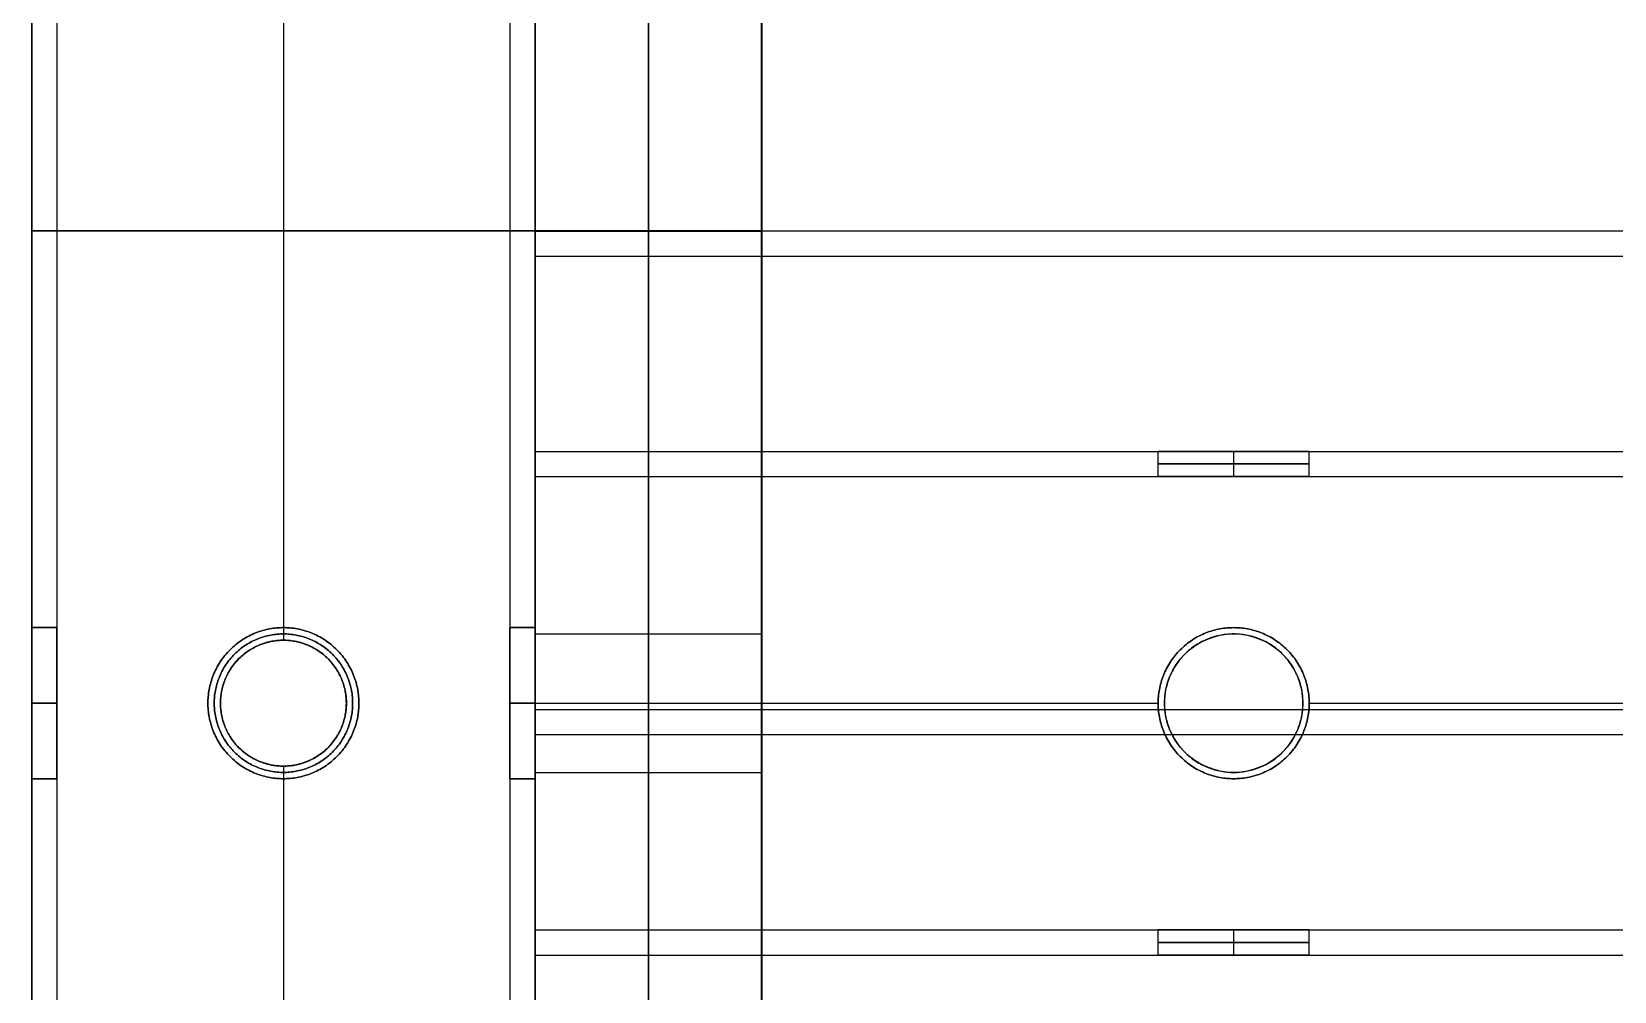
# Model space of a CAD drawing. Header units: millimetres. Extents: x -6529 to 809, y -8611 to 207.
# Drawn here: x -507 to -381.2, y -511 to -434.8 of the extents above; entities that cross this region are included whole.
import ezdxf

# ---------------------------------------------------------------- set-up
doc = ezdxf.new("R2010")
doc.units = ezdxf.units.MM
doc.header["$MEASUREMENT"] = 0
doc.layers.add('platen', color=7, linetype='Continuous', true_color=0x007f00)
doc.layers.add('staal', color=5, linetype='Continuous', true_color=0x0000ff)

# ---------------------------------------------------------------- blocks, each defined once
blk = doc.blocks.new('plaat base')
at = {"layer": 'platen'}
for p, q in [((58, -600), (1258, -600)), ((58, -600, 18), (1258, -600, 18)), ((20, -632), (20, -632, 18)), ((14.5, -637.5), (14.5, -637.5, 18)), ((25.5, -637.5), (25.5, -637.5, 18)), ((20, -643), (20, -643, 18))]:
    blk.add_line(p, q, dxfattribs=at)
for points in [[(58, -300), (58, -450), (58, -600)], [(58, -300, 18), (58, -450, 18), (58, -600, 18)], [(58, -300, 9), (58, -450, 9), (58, -600, 9)], [(58, -600), (29, -600), (0, -600)], [(0, -600), (0, -600, 9), (0, -600, 18)], [(58, -600, 18), (29, -600, 18), (0, -600, 18)], [(0, -600), (0, -750), (0, -900)], [(0, -600, 18), (0, -750, 18), (0, -900, 18)], [(58, -600, 9), (29, -600, 9), (0, -600, 9)], [(0, -600, 9), (0, -750, 9), (0, -900, 9)], [(29, -600), (29, -600, 9), (29, -600, 18)], [(58, -600), (58, -600, 9), (58, -600, 18)]]:
    blk.add_open_spline(points, degree=2, dxfattribs=at)
for points in [[(25.5, -637.5), (25.5, -643), (20, -643), (14.5, -643), (14.5, -637.5), (14.5, -632), (20, -632), (25.5, -632), (25.5, -637.5)], [(25.5, -637.5, 18), (25.5, -643, 18), (20, -643, 18), (14.5, -643, 18), (14.5, -637.5, 18), (14.5, -632, 18), (20, -632, 18), (25.5, -632, 18), (25.5, -637.5, 18)]]:
    blk.add_rational_spline(points, [1, 0.707106781187, 1, 0.707106781187, 1, 0.707106781187, 1, 0.707106781187, 1], degree=2, knots=[-31.415927, -31.415927, -31.415927, -23.561945, -23.561945, -15.707963, -15.707963, -7.853982, -7.853982, 0, 0, 0], dxfattribs=at)
blk = doc.blocks.new('top plaat')
at = {"layer": 'platen'}
for p, q in [((0, -618), (1316, -618)), ((0, -618, 18), (1316, -618, 18)), ((20, -650), (20, -650, 18)), ((95.5, -650), (95.5, -650, 18)), ((14.5, -655.5), (14.5, -655.5, 18)), ((25.5, -655.5), (25.5, -655.5, 18)), ((90, -655.5), (90, -655.5, 18)), ((101, -655.5), (101, -655.5, 18)), ((20, -661), (20, -661, 18)), ((95.5, -661), (95.5, -661, 18))]:
    blk.add_line(p, q, dxfattribs=at)
blk.add_circle((95.5, -655.5, 9), 5.5, dxfattribs=at)
for points in [[(0, 0), (0, -309), (0, -618), (0, -927), (0, -1236)], [(0, 0, 18), (0, -309, 18), (0, -618, 18), (0, -927, 18), (0, -1236, 18)], [(0, 0, 9), (0, -309, 9), (0, -618, 9), (0, -927, 9), (0, -1236, 9)]]:
    blk.add_open_spline(points, degree=2, knots=[4655.052018, 4655.052018, 4655.052018, 5274.345164, 5274.345164, 5893.638309, 5893.638309, 5893.638309], dxfattribs=at)
blk.add_open_spline([(0, -618), (0, -618, 9), (0, -618, 18)], degree=2, dxfattribs=at)
for points, knots in [([(25.5, -655.5), (25.5, -661), (20, -661), (14.5, -661), (14.5, -655.5), (14.5, -650), (20, -650), (25.5, -650), (25.5, -655.5)], [-31.415927, -31.415927, -31.415927, -23.561945, -23.561945, -15.707963, -15.707963, -7.853982, -7.853982, 0, 0, 0]), ([(25.5, -655.5, 18), (25.5, -661, 18), (20, -661, 18), (14.5, -661, 18), (14.5, -655.5, 18), (14.5, -650, 18), (20, -650, 18), (25.5, -650, 18), (25.5, -655.5, 18)], [-31.415927, -31.415927, -31.415927, -23.561945, -23.561945, -15.707963, -15.707963, -7.853982, -7.853982, 0, 0, 0]), ([(25.5, -655.5, 9), (25.5, -650, 9), (20, -650, 9), (14.5, -650, 9), (14.5, -655.5, 9), (14.5, -661, 9), (20, -661, 9), (25.5, -661, 9), (25.5, -655.5, 9)], [0, 0, 0, 7.853982, 7.853982, 15.707963, 15.707963, 23.561945, 23.561945, 31.415927, 31.415927, 31.415927]), ([(95.5, -650), (101, -650), (101, -655.5), (101, -661), (95.5, -661), (90, -661), (90, -655.5), (90, -650), (95.5, -650)], [-37.699112, -37.699112, -37.699112, -28.274334, -28.274334, -18.849556, -18.849556, -9.424778, -9.424778, 0, 0, 0]), ([(95.5, -650, 18), (101, -650, 18), (101, -655.5, 18), (101, -661, 18), (95.5, -661, 18), (90, -661, 18), (90, -655.5, 18), (90, -650, 18), (95.5, -650, 18)], [-37.699112, -37.699112, -37.699112, -28.274334, -28.274334, -18.849556, -18.849556, -9.424778, -9.424778, 0, 0, 0])]:
    blk.add_rational_spline(points, [1, 0.707106781187, 1, 0.707106781187, 1, 0.707106781187, 1, 0.707106781187, 1], degree=2, knots=knots, dxfattribs=at)
blk = doc.blocks.new('plaat laag')
at = {"layer": 'platen'}
for p, q in [((-2.18, -658, 300), (-2.18, -658, 600)), ((-2.18, -658), (-2.18, -658, 300)), ((15.82, -658.06, 300), (15.82, -658.06, 600)), ((15.82, -658.06), (15.82, -658.06, 300)), ((-2.28, -690, 638), (15.72, -690.06, 638)), ((-2.3, -695.5, 643.5), (15.7, -695.56, 643.5)), ((-2.3, -695.5, 632.5), (15.7, -695.56, 632.5)), ((-2.32, -701, 638), (15.68, -701.06, 638))]:
    blk.add_line(p, q, dxfattribs=at)
for points in [[(-0.19, -58, 300), (-2.18, -658, 300), (-4.16, -1257.99, 300)], [(17.81, -58.06, 300), (15.82, -658.06, 300), (13.84, -1258.05, 300)], [(-1.18, -358, 600), (-1.68, -508, 600), (-2.18, -658, 600)], [(-2.18, -658, -58), (-1.68, -508, -58), (-1.18, -358, -58)], [(7.82, -358.03, 600), (7.32, -508.03, 600), (6.82, -658.03, 600)], [(6.82, -658.03, -58), (7.32, -508.03, -58), (7.82, -358.03, -58)], [(16.82, -358.06, 600), (16.32, -508.06, 600), (15.82, -658.06, 600)], [(15.82, -658.06, -58), (16.32, -508.06, -58), (16.82, -358.06, -58)], [(-2.18, -658, 658), (-2.67, -808, 658), (-3.17, -957.99, 658)], [(-3.17, -957.99), (-2.67, -808), (-2.18, -658)], [(-2.18, -658, 600), (-2.18, -658, 629), (-2.18, -658, 658)], [(-2.18, -658, 658), (6.82, -658.03, 658), (15.82, -658.06, 658)], [(-2.18, -658, 600), (6.82, -658.03, 600), (15.82, -658.06, 600)], [(-2.18, -658), (6.82, -658.03), (15.82, -658.06)], [(-2.18, -658), (-2.18, -658, -29), (-2.18, -658, -58)], [(-2.18, -658, -58), (6.82, -658.03, -58), (15.82, -658.06, -58)], [(-2.18, -658, 629), (6.82, -658.03, 629), (15.82, -658.06, 629)], [(-2.18, -658, -29), (6.82, -658.03, -29), (15.82, -658.06, -29)], [(6.82, -658.03, 658), (6.33, -808.03, 658), (5.83, -958.02, 658)], [(5.83, -958.02), (6.33, -808.03), (6.82, -658.03)], [(6.82, -658.03, 600), (6.82, -658.03, 629), (6.82, -658.03, 658)], [(6.82, -658.03), (6.82, -658.03, -29), (6.82, -658.03, -58)], [(15.82, -658.06, 658), (15.33, -808.06, 658), (14.83, -958.05, 658)], [(14.83, -958.05), (15.33, -808.06), (15.82, -658.06)], [(15.82, -658.06, 600), (15.82, -658.06, 629), (15.82, -658.06, 658)], [(15.82, -658.06), (15.82, -658.06, -29), (15.82, -658.06, -58)]]:
    blk.add_open_spline(points, degree=2, dxfattribs=at)
for points in [[(-2.3, -695.5, 643.5), (-2.28, -690, 643.5), (-2.28, -690, 638), (-2.28, -690, 632.5), (-2.3, -695.5, 632.5), (-2.32, -701, 632.5), (-2.32, -701, 638), (-2.32, -701, 643.5), (-2.3, -695.5, 643.5)], [(15.7, -695.56, 643.5), (15.72, -690.06, 643.5), (15.72, -690.06, 638), (15.72, -690.06, 632.5), (15.7, -695.56, 632.5), (15.68, -701.06, 632.5), (15.68, -701.06, 638), (15.68, -701.06, 643.5), (15.7, -695.56, 643.5)]]:
    blk.add_rational_spline(points, [1, 0.707106781187, 1, 0.707106781187, 1, 0.707106781187, 1, 0.707106781187, 1], degree=2, knots=[-31.415927, -31.415927, -31.415927, -23.561945, -23.561945, -15.707963, -15.707963, -7.853982, -7.853982, 0, 0, 0], dxfattribs=at)

msp = doc.modelspace()

# ---------------------------------------------------------------- linework, layer by layer
at = {"layer": 'staal'}
for p, q in [((-466.97, -470.13, 20), (-466.97, -468.13, 20)), ((-417.47, -470.13, 20), (-417.47, -468.13, 20)), ((-411.47, -470.13, 26), (-411.47, -468.13, 26)), ((-411.47, -470.13, 14), (-411.47, -468.13, 14)), ((-405.47, -470.13, 20), (-405.47, -468.13, 20)), ((-506.97, -482.13, 20), (-504.97, -482.13, 20)), ((-504.97, -482.13, 696), (-506.97, -482.13, 696)), ((-486.97, -482.13, 38), (-486.97, -482.13, 40)), ((-486.97, -482.13), (-486.97, -482.13, 2)), ((-468.97, -482.13, 20), (-466.97, -482.13, 20)), ((-466.97, -482.13, 696), (-468.97, -482.13, 696)), ((-411.47, -482.13, 2), (-411.47, -482.13)), ((-411.47, -482.13, 40), (-411.47, -482.13, 38)), ((-486.97, -483.13, 714), (-486.97, -483.13, 716)), ((-486.97, -483.13, 676), (-486.97, -483.13, 678)), ((-506.97, -488.13, 14), (-504.97, -488.13, 14)), ((-506.97, -488.13, 26), (-504.97, -488.13, 26)), ((-504.97, -488.13, 690), (-506.97, -488.13, 690)), ((-504.97, -488.13, 702), (-506.97, -488.13, 702)), ((-492.97, -488.13, 38), (-492.97, -488.13, 40)), ((-492.97, -488.13), (-492.97, -488.13, 2)), ((-491.97, -488.13, 714), (-491.97, -488.13, 716)), ((-491.97, -488.13, 676), (-491.97, -488.13, 678)), ((-481.97, -488.13, 676), (-481.97, -488.13, 678)), ((-481.97, -488.13, 714), (-481.97, -488.13, 716)), ((-480.97, -488.13, 38), (-480.97, -488.13, 40)), ((-480.97, -488.13), (-480.97, -488.13, 2)), ((-468.97, -488.13, 14), (-466.97, -488.13, 14)), ((-468.97, -488.13, 26), (-466.97, -488.13, 26)), ((-466.97, -488.13, 690), (-468.97, -488.13, 690)), ((-466.97, -488.13, 702), (-468.97, -488.13, 702)), ((-466.97, -488.13, 40), (-466.97, -488.13, 38)), ((-466.97, -488.13, 2), (-466.97, -488.13)), ((-417.47, -488.13, 2), (-417.47, -488.13)), ((-417.47, -488.13, 40), (-417.47, -488.13, 38)), ((-405.47, -488.13, 2), (-405.47, -488.13)), ((-405.47, -488.13, 40), (-405.47, -488.13, 38)), ((-506.97, -494.13, 20), (-504.97, -494.13, 20)), ((-504.97, -494.13, 696), (-506.97, -494.13, 696)), ((-486.97, -493.13, 714), (-486.97, -493.13, 716)), ((-486.97, -493.13, 676), (-486.97, -493.13, 678)), ((-486.97, -494.13, 38), (-486.97, -494.13, 40)), ((-486.97, -494.13), (-486.97, -494.13, 2)), ((-468.97, -494.13, 20), (-466.97, -494.13, 20)), ((-466.97, -494.13, 696), (-468.97, -494.13, 696)), ((-411.47, -494.13, 2), (-411.47, -494.13)), ((-411.47, -494.13, 40), (-411.47, -494.13, 38)), ((-466.97, -508.13, 20), (-466.97, -506.13, 20)), ((-417.47, -508.13, 20), (-417.47, -506.13, 20)), ((-411.47, -508.13, 26), (-411.47, -506.13, 26)), ((-411.47, -508.13, 14), (-411.47, -506.13, 14)), ((-405.47, -508.13, 20), (-405.47, -506.13, 20))]:
    msp.add_line(p, q, dxfattribs=at)
for points in [[(-506.97, 207.37), (809.03, 207.37), (809.03, -1108.63), (-506.97, -1108.63)], [(-466.97, 167.37), (769.03, 167.37), (769.03, -1068.63), (-466.97, -1068.63)]]:
    msp.add_lwpolyline(points, close=True, dxfattribs=at)
for centre in [(-486.97, -488.13, 676), (-486.97, -488.13, 715), (-486.97, -488.13, 677)]:
    msp.add_circle(centre, 5, dxfattribs=at)
for points in [[(-506.97, 207.37), (-506.97, -450.63), (-506.97, -1108.63)], [(-506.97, 207.37, 40), (-506.97, -450.63, 40), (-506.97, -1108.63, 40)], [(-506.97, 207.37, 676), (-506.97, -450.63, 676), (-506.97, -1108.63, 676)], [(-506.97, 207.37, 716), (-506.97, -450.63, 716), (-506.97, -1108.63, 716)], [(-504.97, 205.37, 38), (-504.97, -450.63, 38), (-504.97, -1106.63, 38)], [(-504.97, 205.37, 2), (-504.97, -450.63, 2), (-504.97, -1106.63, 2)], [(-504.97, 205.37, 714), (-504.97, -450.63, 714), (-504.97, -1106.63, 714)], [(-504.97, 205.37, 678), (-504.97, -450.63, 678), (-504.97, -1106.63, 678)], [(-468.97, 169.37, 38), (-468.97, -450.63, 38), (-468.97, -1070.63, 38)], [(-468.97, 169.37, 2), (-468.97, -450.63, 2), (-468.97, -1070.63, 2)], [(-468.97, 169.37, 714), (-468.97, -450.63, 714), (-468.97, -1070.63, 714)], [(-468.97, 169.37, 678), (-468.97, -450.63, 678), (-468.97, -1070.63, 678)], [(-466.97, 167.37), (-466.97, -450.63), (-466.97, -1068.63)], [(-466.97, 167.37, 40), (-466.97, -450.63, 40), (-466.97, -1068.63, 40)], [(-466.97, 167.37, 676), (-466.97, -450.63, 676), (-466.97, -1068.63, 676)], [(-466.97, 167.37, 716), (-466.97, -450.63, 716), (-466.97, -1068.63, 716)], [(-486.97, -418.13, 716), (-486.97, -450.63, 716), (-486.97, -483.13, 716)], [(-486.97, -418.13, 714), (-486.97, -450.63, 714), (-486.97, -483.13, 714)], [(-486.97, -418.13, 678), (-486.97, -450.63, 678), (-486.97, -483.13, 678)], [(-486.97, -418.13, 676), (-486.97, -450.63, 676), (-486.97, -483.13, 676)], [(-506.97, -419.13, 20), (-506.97, -450.63, 20), (-506.97, -482.13, 20)], [(-506.97, -419.13, 696), (-506.97, -450.63, 696), (-506.97, -482.13, 696)], [(-504.97, -419.13, 20), (-504.97, -450.63, 20), (-504.97, -482.13, 20)], [(-504.97, -419.13, 696), (-504.97, -450.63, 696), (-504.97, -482.13, 696)], [(-486.97, -419.13, 40), (-486.97, -450.63, 40), (-486.97, -482.13, 40)], [(-486.97, -419.13, 38), (-486.97, -450.63, 38), (-486.97, -482.13, 38)], [(-486.97, -419.13, 2), (-486.97, -450.63, 2), (-486.97, -482.13, 2)], [(-486.97, -419.13), (-486.97, -450.63), (-486.97, -482.13)], [(-468.97, -419.13, 20), (-468.97, -450.63, 20), (-468.97, -482.13, 20)], [(-468.97, -419.13, 696), (-468.97, -450.63, 696), (-468.97, -482.13, 696)], [(-466.97, -419.13, 20), (-466.97, -450.63, 20), (-466.97, -482.13, 20)], [(-466.97, -419.13, 696), (-466.97, -450.63, 696), (-466.97, -482.13, 696)], [(-466.97, -450.63, 40), (-486.97, -450.63, 40), (-506.97, -450.63, 40)], [(-506.97, -450.63, 40), (-506.97, -450.63, 20), (-506.97, -450.63)], [(-506.97, -450.63), (-486.97, -450.63), (-466.97, -450.63)], [(-466.97, -450.63, 716), (-486.97, -450.63, 716), (-506.97, -450.63, 716)], [(-506.97, -450.63, 716), (-506.97, -450.63, 696), (-506.97, -450.63, 676)], [(-506.97, -450.63, 676), (-486.97, -450.63, 676), (-466.97, -450.63, 676)], [(-504.97, -450.63, 2), (-504.97, -450.63, 20), (-504.97, -450.63, 38)], [(-504.97, -450.63, 38), (-486.97, -450.63, 38), (-468.97, -450.63, 38)], [(-468.97, -450.63, 2), (-486.97, -450.63, 2), (-504.97, -450.63, 2)], [(-504.97, -450.63, 678), (-504.97, -450.63, 696), (-504.97, -450.63, 714)], [(-504.97, -450.63, 714), (-486.97, -450.63, 714), (-468.97, -450.63, 714)], [(-468.97, -450.63, 678), (-486.97, -450.63, 678), (-504.97, -450.63, 678)], [(-468.97, -450.63, 38), (-468.97, -450.63, 20), (-468.97, -450.63, 2)], [(-468.97, -450.63, 714), (-468.97, -450.63, 696), (-468.97, -450.63, 678)], [(-466.97, -450.63), (-466.97, -450.63, 20), (-466.97, -450.63, 40)], [(-466.97, -450.63, 40), (-157.97, -450.63, 40), (151.03, -450.63, 40)], [(-466.97, -450.63), (-157.97, -450.63), (151.03, -450.63)], [(-466.97, -450.63, 40), (-466.97, -470.63, 40), (-466.97, -490.63, 40)], [(-466.97, -490.63), (-466.97, -470.63), (-466.97, -450.63)], [(-466.97, -450.63), (-466.97, -450.63, 20), (-466.97, -450.63, 40)], [(-466.97, -450.63, 676), (-466.97, -450.63, 696), (-466.97, -450.63, 716)], [(-466.97, -452.63, 2), (-466.97, -470.63, 2), (-466.97, -488.63, 2)], [(-466.97, -452.63, 2), (-157.97, -452.63, 2), (151.03, -452.63, 2)], [(-466.97, -488.63, 38), (-466.97, -470.63, 38), (-466.97, -452.63, 38)], [(-466.97, -452.63, 38), (-157.97, -452.63, 38), (151.03, -452.63, 38)], [(-466.97, -452.63, 38), (-466.97, -452.63, 20), (-466.97, -452.63, 2)], [(-466.97, -508.13), (-466.97, -488.13), (-466.97, -468.13)], [(-466.97, -468.13), (-149.22, -468.13), (168.53, -468.13)], [(-466.97, -468.13), (-466.97, -468.13, 20), (-466.97, -468.13, 40)], [(-466.97, -468.13, 40), (-149.22, -468.13, 40), (168.53, -468.13, 40)], [(-466.97, -468.13, 40), (-466.97, -488.13, 40), (-466.97, -508.13, 40)], [(-466.97, -468.13, 20), (-442.22, -468.13, 20), (-417.47, -468.13, 20)], [(-405.47, -468.13, 20), (-373.97, -468.13, 20), (-342.47, -468.13, 20)], [(-466.97, -470.13, 38), (-466.97, -470.13, 20), (-466.97, -470.13, 2)], [(-466.97, -470.13, 2), (-149.22, -470.13, 2), (168.53, -470.13, 2)], [(-466.97, -470.13, 38), (-149.22, -470.13, 38), (168.53, -470.13, 38)], [(-466.97, -470.13, 2), (-466.97, -488.13, 2), (-466.97, -506.13, 2)], [(-466.97, -506.13, 38), (-466.97, -488.13, 38), (-466.97, -470.13, 38)], [(-466.97, -470.13, 20), (-442.22, -470.13, 20), (-417.47, -470.13, 20)], [(-405.47, -470.13, 20), (-373.97, -470.13, 20), (-342.47, -470.13, 20)], [(-466.97, -488.13), (-442.22, -488.13), (-417.47, -488.13)], [(-466.97, -488.13, 40), (-442.22, -488.13, 40), (-417.47, -488.13, 40)], [(-466.97, -488.13, 2), (-442.22, -488.13, 2), (-417.47, -488.13, 2)], [(-466.97, -488.13, 38), (-442.22, -488.13, 38), (-417.47, -488.13, 38)], [(-466.97, -488.63, 2), (-157.97, -488.63, 2), (151.03, -488.63, 2)], [(-466.97, -488.63, 2), (-466.97, -488.63, 20), (-466.97, -488.63, 38)], [(-466.97, -488.63, 38), (-157.97, -488.63, 38), (151.03, -488.63, 38)], [(-405.47, -488.13), (-373.97, -488.13), (-342.47, -488.13)], [(-405.47, -488.13, 40), (-373.97, -488.13, 40), (-342.47, -488.13, 40)], [(-405.47, -488.13, 2), (-373.97, -488.13, 2), (-342.47, -488.13, 2)], [(-405.47, -488.13, 38), (-373.97, -488.13, 38), (-342.47, -488.13, 38)], [(-466.97, -490.63, 40), (-157.97, -490.63, 40), (151.03, -490.63, 40)], [(-466.97, -490.63, 40), (-466.97, -490.63, 20), (-466.97, -490.63)], [(-466.97, -490.63), (-157.97, -490.63), (151.03, -490.63)], [(-506.97, -494.13, 20), (-506.97, -525.63, 20), (-506.97, -557.13, 20)], [(-506.97, -494.13, 696), (-506.97, -525.63, 696), (-506.97, -557.13, 696)], [(-504.97, -494.13, 20), (-504.97, -525.63, 20), (-504.97, -557.13, 20)], [(-504.97, -494.13, 696), (-504.97, -525.63, 696), (-504.97, -557.13, 696)], [(-486.97, -493.13, 716), (-486.97, -525.63, 716), (-486.97, -558.13, 716)], [(-486.97, -493.13, 714), (-486.97, -525.63, 714), (-486.97, -558.13, 714)], [(-486.97, -493.13, 678), (-486.97, -525.63, 678), (-486.97, -558.13, 678)], [(-486.97, -493.13, 676), (-486.97, -525.63, 676), (-486.97, -558.13, 676)], [(-486.97, -494.13, 40), (-486.97, -525.63, 40), (-486.97, -557.13, 40)], [(-486.97, -494.13, 38), (-486.97, -525.63, 38), (-486.97, -557.13, 38)], [(-486.97, -494.13, 2), (-486.97, -525.63, 2), (-486.97, -557.13, 2)], [(-486.97, -494.13), (-486.97, -525.63), (-486.97, -557.13)], [(-468.97, -494.13, 20), (-468.97, -525.63, 20), (-468.97, -557.13, 20)], [(-468.97, -494.13, 696), (-468.97, -525.63, 696), (-468.97, -557.13, 696)], [(-466.97, -494.13, 20), (-466.97, -525.63, 20), (-466.97, -557.13, 20)], [(-466.97, -494.13, 696), (-466.97, -525.63, 696), (-466.97, -557.13, 696)], [(-466.97, -506.13, 2), (-149.22, -506.13, 2), (168.53, -506.13, 2)], [(-466.97, -506.13, 2), (-466.97, -506.13, 20), (-466.97, -506.13, 38)], [(-466.97, -506.13, 38), (-149.22, -506.13, 38), (168.53, -506.13, 38)], [(-466.97, -506.13, 20), (-442.22, -506.13, 20), (-417.47, -506.13, 20)], [(-405.47, -506.13, 20), (-373.97, -506.13, 20), (-342.47, -506.13, 20)], [(-466.97, -508.13), (-149.22, -508.13), (168.53, -508.13)], [(-466.97, -508.13, 40), (-149.22, -508.13, 40), (168.53, -508.13, 40)], [(-466.97, -508.13, 40), (-466.97, -508.13, 20), (-466.97, -508.13)], [(-466.97, -508.13, 20), (-442.22, -508.13, 20), (-417.47, -508.13, 20)], [(-405.47, -508.13, 20), (-373.97, -508.13, 20), (-342.47, -508.13, 20)]]:
    msp.add_open_spline(points, degree=2, dxfattribs=at)
for points, weights, knots in [([(-411.47, -468.13, 26), (-417.47, -468.13, 26), (-417.47, -468.13, 20), (-417.47, -468.13, 14), (-411.47, -468.13, 14), (-405.47, -468.13, 14), (-405.47, -468.13, 20), (-405.47, -468.13, 26), (-411.47, -468.13, 26)], [1, 0.707106781187, 1, 0.707106781187, 1, 0.707106781187, 1, 0.707106781187, 1], [-31.415927, -31.415927, -31.415927, -23.561945, -23.561945, -15.707963, -15.707963, -7.853982, -7.853982, 0, 0, 0]), ([(-411.47, -469.13, 26), (-405.47, -469.13, 26), (-405.47, -469.13, 20), (-405.47, -469.13, 14), (-411.47, -469.13, 14), (-417.47, -469.13, 14), (-417.47, -469.13, 20), (-417.47, -469.13, 26), (-411.47, -469.13, 26)], [1, 0.707106781187, 1, 0.707106781187, 1, 0.707106781187, 1, 0.707106781187, 1], [0, 0, 0, 7.853982, 7.853982, 15.707963, 15.707963, 23.561945, 23.561945, 31.415927, 31.415927, 31.415927]), ([(-411.47, -470.13, 26), (-405.47, -470.13, 26), (-405.47, -470.13, 20), (-405.47, -470.13, 14), (-411.47, -470.13, 14), (-417.47, -470.13, 14), (-417.47, -470.13, 20), (-417.47, -470.13, 26), (-411.47, -470.13, 26)], [0.999999860338, 0.707106851018, 1, 0.707106781187, 1, 0.707106781187, 1, 0.707106851018, 0.999999860338], [0, 0, 0, 7.853981, 7.853981, 15.707963, 15.707963, 23.561946, 23.561946, 31.415927, 31.415927, 31.415927]), ([(-506.97, -488.13, 14), (-506.97, -482.13, 14), (-506.97, -482.13, 20), (-506.97, -482.13, 26), (-506.97, -488.13, 26), (-506.97, -494.13, 26), (-506.97, -494.13, 20), (-506.97, -494.13, 14), (-506.97, -488.13, 14)], [1, 0.707106781187, 1, 0.707106781187, 1, 0.707106781187, 1, 0.707106781187, 1], [0, 0, 0, 7.853982, 7.853982, 15.707963, 15.707963, 23.561945, 23.561945, 31.415927, 31.415927, 31.415927]), ([(-506.97, -488.13, 690), (-506.97, -482.13, 690), (-506.97, -482.13, 696), (-506.97, -482.13, 702), (-506.97, -488.13, 702), (-506.97, -494.13, 702), (-506.97, -494.13, 696), (-506.97, -494.13, 690), (-506.97, -488.13, 690)], [1, 0.707106781187, 1, 0.707106781187, 1, 0.707106781187, 1, 0.707106781187, 1], [0, 0, 0, 7.853982, 7.853982, 15.707963, 15.707963, 23.561945, 23.561945, 31.415927, 31.415927, 31.415927]), ([(-504.97, -488.13, 14), (-504.97, -494.13, 14), (-504.97, -494.13, 20), (-504.97, -494.13, 26), (-504.97, -488.13, 26), (-504.97, -482.13, 26), (-504.97, -482.13, 20), (-504.97, -482.13, 14), (-504.97, -488.13, 14)], [1, 0.707106781187, 1, 0.707106781187, 1, 0.707106781187, 1, 0.707106781187, 1], [-31.415927, -31.415927, -31.415927, -23.561945, -23.561945, -15.707963, -15.707963, -7.853982, -7.853982, 0, 0, 0]), ([(-504.97, -488.13, 690), (-504.97, -494.13, 690), (-504.97, -494.13, 696), (-504.97, -494.13, 702), (-504.97, -488.13, 702), (-504.97, -482.13, 702), (-504.97, -482.13, 696), (-504.97, -482.13, 690), (-504.97, -488.13, 690)], [1, 0.707106781187, 1, 0.707106781187, 1, 0.707106781187, 1, 0.707106781187, 1], [-31.415927, -31.415927, -31.415927, -23.561945, -23.561945, -15.707963, -15.707963, -7.853982, -7.853982, 0, 0, 0]), ([(-480.97, -488.13, 40), (-480.97, -494.13, 40), (-486.97, -494.13, 40), (-492.97, -494.13, 40), (-492.97, -488.13, 40), (-492.97, -482.13, 40), (-486.97, -482.13, 40), (-480.97, -482.13, 40), (-480.97, -488.13, 40)], [1, 0.707106781187, 1, 0.707106781187, 1, 0.707106781187, 1, 0.707106781187, 1], [-31.415927, -31.415927, -31.415927, -23.561945, -23.561945, -15.707963, -15.707963, -7.853982, -7.853982, 0, 0, 0]), ([(-480.97, -488.13, 38), (-480.97, -482.13, 38), (-486.97, -482.13, 38), (-492.97, -482.13, 38), (-492.97, -488.13, 38), (-492.97, -494.13, 38), (-486.97, -494.13, 38), (-480.97, -494.13, 38), (-480.97, -488.13, 38)], [1, 0.707106781187, 1, 0.707106781187, 1, 0.707106781187, 1, 0.707106781187, 1], [0, 0, 0, 7.853982, 7.853982, 15.707963, 15.707963, 23.561945, 23.561945, 31.415927, 31.415927, 31.415927]), ([(-480.97, -488.13, 2), (-480.97, -494.13, 2), (-486.97, -494.13, 2), (-492.97, -494.13, 2), (-492.97, -488.13, 2), (-492.97, -482.13, 2), (-486.97, -482.13, 2), (-480.97, -482.13, 2), (-480.97, -488.13, 2)], [1, 0.707106781187, 1, 0.707106781187, 1, 0.707106781187, 1, 0.707106781187, 1], [-31.415927, -31.415927, -31.415927, -23.561945, -23.561945, -15.707963, -15.707963, -7.853982, -7.853982, 0, 0, 0]), ([(-480.97, -488.13), (-480.97, -482.13), (-486.97, -482.13), (-492.97, -482.13), (-492.97, -488.13), (-492.97, -494.13), (-486.97, -494.13), (-480.97, -494.13), (-480.97, -488.13)], [1, 0.707106781187, 1, 0.707106781187, 1, 0.707106781187, 1, 0.707106781187, 1], [0, 0, 0, 7.853982, 7.853982, 15.707963, 15.707963, 23.561945, 23.561945, 31.415927, 31.415927, 31.415927]), ([(-468.97, -488.13, 14), (-468.97, -482.13, 14), (-468.97, -482.13, 20), (-468.97, -482.13, 26), (-468.97, -488.13, 26), (-468.97, -494.13, 26), (-468.97, -494.13, 20), (-468.97, -494.13, 14), (-468.97, -488.13, 14)], [1, 0.707106781187, 1, 0.707106781187, 1, 0.707106781187, 1, 0.707106781187, 1], [0, 0, 0, 7.853982, 7.853982, 15.707963, 15.707963, 23.561945, 23.561945, 31.415927, 31.415927, 31.415927]), ([(-468.97, -488.13, 690), (-468.97, -482.13, 690), (-468.97, -482.13, 696), (-468.97, -482.13, 702), (-468.97, -488.13, 702), (-468.97, -494.13, 702), (-468.97, -494.13, 696), (-468.97, -494.13, 690), (-468.97, -488.13, 690)], [1, 0.707106781187, 1, 0.707106781187, 1, 0.707106781187, 1, 0.707106781187, 1], [0, 0, 0, 7.853982, 7.853982, 15.707963, 15.707963, 23.561945, 23.561945, 31.415927, 31.415927, 31.415927]), ([(-466.97, -488.13, 14), (-466.97, -494.13, 14), (-466.97, -494.13, 20), (-466.97, -494.13, 26), (-466.97, -488.13, 26), (-466.97, -482.13, 26), (-466.97, -482.13, 20), (-466.97, -482.13, 14), (-466.97, -488.13, 14)], [1, 0.707106781187, 1, 0.707106781187, 1, 0.707106781187, 1, 0.707106781187, 1], [-31.415927, -31.415927, -31.415927, -23.561945, -23.561945, -15.707963, -15.707963, -7.853982, -7.853982, 0, 0, 0]), ([(-466.97, -488.13, 690), (-466.97, -494.13, 690), (-466.97, -494.13, 696), (-466.97, -494.13, 702), (-466.97, -488.13, 702), (-466.97, -482.13, 702), (-466.97, -482.13, 696), (-466.97, -482.13, 690), (-466.97, -488.13, 690)], [1, 0.707106781187, 1, 0.707106781187, 1, 0.707106781187, 1, 0.707106781187, 1], [-31.415927, -31.415927, -31.415927, -23.561945, -23.561945, -15.707963, -15.707963, -7.853982, -7.853982, 0, 0, 0]), ([(-411.47, -482.13), (-417.47, -482.13), (-417.47, -488.13), (-417.47, -494.13), (-411.47, -494.13), (-405.47, -494.13), (-405.47, -488.13), (-405.47, -482.13), (-411.47, -482.13)], [1, 0.707106781187, 1, 0.707106781187, 1, 0.707106781187, 1, 0.707106781187, 1], [-31.415927, -31.415927, -31.415927, -23.561945, -23.561945, -15.707963, -15.707963, -7.853982, -7.853982, 0, 0, 0]), ([(-411.47, -482.13, 40), (-405.47, -482.13, 40), (-405.47, -488.13, 40), (-405.47, -494.13, 40), (-411.47, -494.13, 40), (-417.47, -494.13, 40), (-417.47, -488.13, 40), (-417.47, -482.13, 40), (-411.47, -482.13, 40)], [1, 0.707106781187, 1, 0.707106781187, 1, 0.707106781187, 1, 0.707106781187, 1], [0, 0, 0, 7.853982, 7.853982, 15.707963, 15.707963, 23.561945, 23.561945, 31.415927, 31.415927, 31.415927]), ([(-411.47, -482.13, 2), (-405.47, -482.13, 2), (-405.47, -488.13, 2), (-405.47, -494.13, 2), (-411.47, -494.13, 2), (-417.47, -494.13, 2), (-417.47, -488.13, 2), (-417.47, -482.13, 2), (-411.47, -482.13, 2)], [1, 0.707106781187, 1, 0.707106781187, 1, 0.707106781187, 1, 0.707106781187, 1], [0, 0, 0, 7.853982, 7.853982, 15.707963, 15.707963, 23.561945, 23.561945, 31.415927, 31.415927, 31.415927]), ([(-411.47, -482.13, 38), (-417.47, -482.13, 38), (-417.47, -488.13, 38), (-417.47, -494.13, 38), (-411.47, -494.13, 38), (-405.47, -494.13, 38), (-405.47, -488.13, 38), (-405.47, -482.13, 38), (-411.47, -482.13, 38)], [1, 0.707106781187, 1, 0.707106781187, 1, 0.707106781187, 1, 0.707106781187, 1], [-31.415927, -31.415927, -31.415927, -23.561945, -23.561945, -15.707963, -15.707963, -7.853982, -7.853982, 0, 0, 0]), ([(-411.47, -482.13, 1), (-405.47, -482.13, 1), (-405.47, -488.13, 1), (-405.47, -494.13, 1), (-411.47, -494.13, 1), (-417.47, -494.13, 1), (-417.47, -488.13, 1), (-417.47, -482.13, 1), (-411.47, -482.13, 1)], [1, 0.707106781187, 1, 0.707106781187, 1, 0.707106781187, 1, 0.707106781187, 1], [0, 0, 0, 7.853982, 7.853982, 15.707963, 15.707963, 23.561945, 23.561945, 31.415927, 31.415927, 31.415927]), ([(-411.47, -482.13, 39), (-405.47, -482.13, 39), (-405.47, -488.13, 39), (-405.47, -494.13, 39), (-411.47, -494.13, 39), (-417.47, -494.13, 39), (-417.47, -488.13, 39), (-417.47, -482.13, 39), (-411.47, -482.13, 39)], [1, 0.707106781187, 1, 0.707106781187, 1, 0.707106781187, 1, 0.707106781187, 1], [0, 0, 0, 7.853982, 7.853982, 15.707963, 15.707963, 23.561945, 23.561945, 31.415927, 31.415927, 31.415927]), ([(-481.97, -488.13, 716), (-481.97, -493.13, 716), (-486.97, -493.13, 716), (-491.97, -493.13, 716), (-491.97, -488.13, 716), (-491.97, -483.13, 716), (-486.97, -483.13, 716), (-481.97, -483.13, 716), (-481.97, -488.13, 716)], [1, 0.707106781187, 1, 0.707106781187, 1, 0.707106781187, 1, 0.707106781187, 1], [-31.415927, -31.415927, -31.415927, -23.561945, -23.561945, -15.707963, -15.707963, -7.853982, -7.853982, 0, 0, 0]), ([(-481.97, -488.13, 714), (-481.97, -483.13, 714), (-486.97, -483.13, 714), (-491.97, -483.13, 714), (-491.97, -488.13, 714), (-491.97, -493.13, 714), (-486.97, -493.13, 714), (-481.97, -493.13, 714), (-481.97, -488.13, 714)], [1, 0.707106781187, 1, 0.707106781187, 1, 0.707106781187, 1, 0.707106781187, 1], [0, 0, 0, 7.853982, 7.853982, 15.707963, 15.707963, 23.561945, 23.561945, 31.415927, 31.415927, 31.415927]), ([(-481.97, -488.13, 678), (-481.97, -493.13, 678), (-486.97, -493.13, 678), (-491.97, -493.13, 678), (-491.97, -488.13, 678), (-491.97, -483.13, 678), (-486.97, -483.13, 678), (-481.97, -483.13, 678), (-481.97, -488.13, 678)], [1, 0.707106781187, 1, 0.707106781187, 1, 0.707106781187, 1, 0.707106781187, 1], [-31.415927, -31.415927, -31.415927, -23.561945, -23.561945, -15.707963, -15.707963, -7.853982, -7.853982, 0, 0, 0]), ([(-411.47, -506.13, 26), (-417.47, -506.13, 26), (-417.47, -506.13, 20), (-417.47, -506.13, 14), (-411.47, -506.13, 14), (-405.47, -506.13, 14), (-405.47, -506.13, 20), (-405.47, -506.13, 26), (-411.47, -506.13, 26)], [1, 0.707106781187, 1, 0.707106781187, 1, 0.707106781187, 1, 0.707106781187, 1], [-31.415927, -31.415927, -31.415927, -23.561945, -23.561945, -15.707963, -15.707963, -7.853982, -7.853982, 0, 0, 0]), ([(-411.47, -507.13, 26), (-405.47, -507.13, 26), (-405.47, -507.13, 20), (-405.47, -507.13, 14), (-411.47, -507.13, 14), (-417.47, -507.13, 14), (-417.47, -507.13, 20), (-417.47, -507.13, 26), (-411.47, -507.13, 26)], [1, 0.707106781187, 1, 0.707106781187, 1, 0.707106781187, 1, 0.707106781187, 1], [0, 0, 0, 7.853982, 7.853982, 15.707963, 15.707963, 23.561945, 23.561945, 31.415927, 31.415927, 31.415927]), ([(-411.47, -508.13, 26), (-405.47, -508.13, 26), (-405.47, -508.13, 20), (-405.47, -508.13, 14), (-411.47, -508.13, 14), (-417.47, -508.13, 14), (-417.47, -508.13, 20), (-417.47, -508.13, 26), (-411.47, -508.13, 26)], [1, 0.707106781187, 1, 0.707106781187, 1, 0.707106781187, 1, 0.707106781187, 1], [0, 0, 0, 7.853982, 7.853982, 15.707963, 15.707963, 23.561945, 23.561945, 31.415927, 31.415927, 31.415927])]:
    msp.add_rational_spline(points, weights, degree=2, knots=knots, dxfattribs=at)

# ---------------------------------------------------------------- block references
at = {"layer": 'platen'}
for name, p in [('plaat base', (-506.97, 149.37, 40)), ('top plaat', (-506.97, 167.37, 716))]:
    msp.add_blockref(name, p, dxfattribs=at)
at = {"layer": 'platen', "rotation": 0.1894193054011234}
msp.add_blockref('plaat laag', (-466.97, 207.37, 58), dxfattribs=at)

doc.saveas('drawing.dxf')
